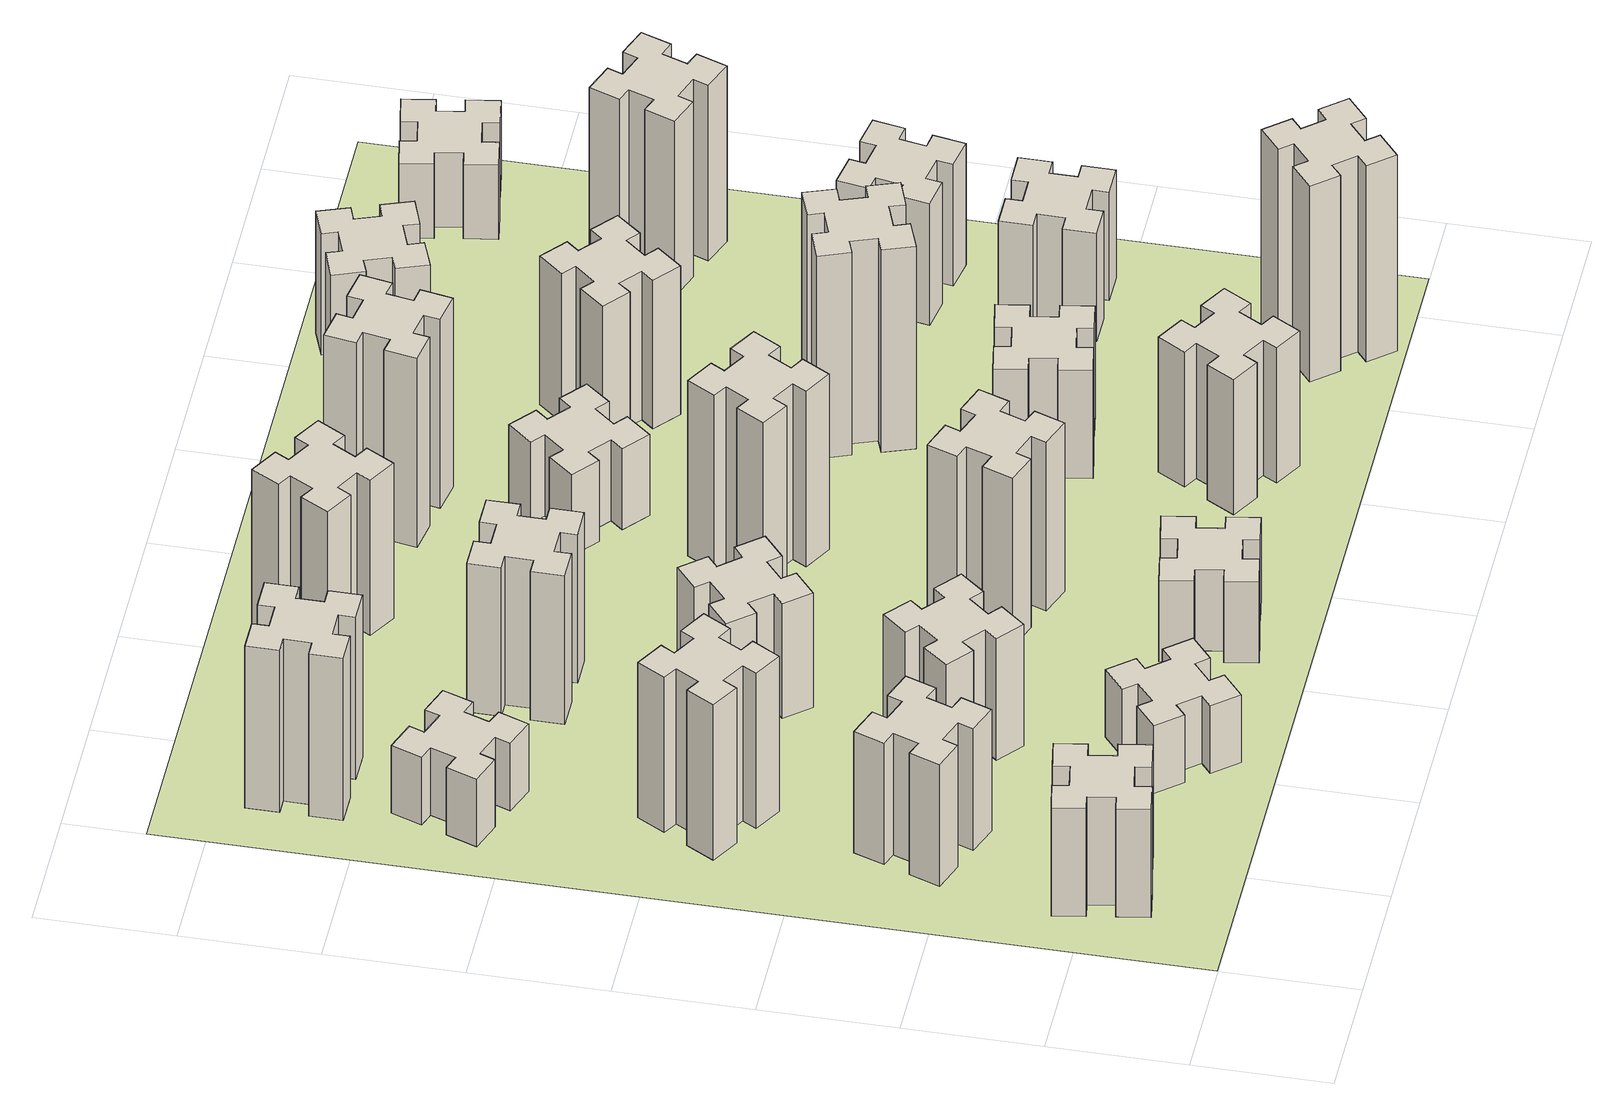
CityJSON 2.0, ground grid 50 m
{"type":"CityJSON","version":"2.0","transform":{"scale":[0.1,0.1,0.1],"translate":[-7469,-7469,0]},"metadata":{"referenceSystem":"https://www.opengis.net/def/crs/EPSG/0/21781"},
"CityObjects":{
"building1":{"type":"Building","attributes":{"class":"1000","function":"1000","usage":"1000","yearOfConstruction":2016,"roofType":"1000","measuredHeight":48,"storeysAboveGround":30,"storeysBelowGround":0},"geometry":[{"type":"Solid","lod":"1","boundaries":[[[[0,1,2,3,4,5,6,7,8,9,10,11,12,13,14,15,16,17,18,19]],[[17,16,20,21]],[[16,15,22,20]],[[15,14,23,22]],[[14,13,24,23]],[[13,12,25,24]],[[12,11,26,25]],[[11,10,27,26]],[[10,9,28,27]],[[9,8,29,28]],[[8,7,30,29]],[[7,6,31,30]],[[6,5,32,31]],[[5,4,33,32]],[[4,3,34,33]],[[3,2,35,34]],[[2,1,36,35]],[[1,0,37,36]],[[0,19,38,37]],[[19,18,39,38]],[[18,17,21,39]],[[24,25,26,27,28,29,30,31,32,33,34,35,36,37,38,39,21,20,22,23]]]]}]},
"building2":{"type":"Building","attributes":{"class":"1000","function":"1000","usage":"1000","yearOfConstruction":2016,"roofType":"1000","measuredHeight":54,"storeysAboveGround":30,"storeysBelowGround":0},"geometry":[{"type":"Solid","lod":"1","boundaries":[[[[40,41,42,43,44,45,46,47,48,49,50,51,52,53,54,55,56,57,58,59]],[[57,56,60,61]],[[56,55,62,60]],[[55,54,63,62]],[[54,53,64,63]],[[53,52,65,64]],[[52,51,66,65]],[[51,50,67,66]],[[50,49,68,67]],[[49,48,69,68]],[[48,47,70,69]],[[47,46,71,70]],[[46,45,72,71]],[[45,44,73,72]],[[44,43,74,73]],[[43,42,75,74]],[[42,41,76,75]],[[41,40,77,76]],[[40,59,78,77]],[[59,58,79,78]],[[58,57,61,79]],[[64,65,66,67,68,69,70,71,72,73,74,75,76,77,78,79,61,60,62,63]]]]}]},
"building3":{"type":"Building","attributes":{"class":"1000","function":"1000","usage":"1000","yearOfConstruction":2016,"roofType":"1000","measuredHeight":69,"storeysAboveGround":30,"storeysBelowGround":0},"geometry":[{"type":"Solid","lod":"1","boundaries":[[[[80,81,82,83,84,85,86,87,88,89,90,91,92,93,94,95,96,97,98,99]],[[97,96,100,101]],[[96,95,102,100]],[[95,94,103,102]],[[94,93,104,103]],[[93,92,105,104]],[[92,91,106,105]],[[91,90,107,106]],[[90,89,108,107]],[[89,88,109,108]],[[88,87,110,109]],[[87,86,111,110]],[[86,85,112,111]],[[85,84,113,112]],[[84,83,114,113]],[[83,82,115,114]],[[82,81,116,115]],[[81,80,117,116]],[[80,99,118,117]],[[99,98,119,118]],[[98,97,101,119]],[[104,105,106,107,108,109,110,111,112,113,114,115,116,117,118,119,101,100,102,103]]]]}]},
"building4":{"type":"Building","attributes":{"class":"1000","function":"1000","usage":"1000","yearOfConstruction":2016,"roofType":"1000","measuredHeight":30,"storeysAboveGround":30,"storeysBelowGround":0},"geometry":[{"type":"Solid","lod":"1","boundaries":[[[[120,121,122,123,124,125,126,127,128,129,130,131,132,133,134,135,136,137,138,139]],[[137,136,140,141]],[[136,135,142,140]],[[135,134,143,142]],[[134,133,144,143]],[[133,132,145,144]],[[132,131,146,145]],[[131,130,147,146]],[[130,129,148,147]],[[129,128,149,148]],[[128,127,150,149]],[[127,126,151,150]],[[126,125,152,151]],[[125,124,153,152]],[[124,123,154,153]],[[123,122,155,154]],[[122,121,156,155]],[[121,120,157,156]],[[120,139,158,157]],[[139,138,159,158]],[[138,137,141,159]],[[144,145,146,147,148,149,150,151,152,153,154,155,156,157,158,159,141,140,142,143]]]]}]},
"building5":{"type":"Building","attributes":{"class":"1000","function":"1000","usage":"1000","yearOfConstruction":2016,"roofType":"1000","measuredHeight":30,"storeysAboveGround":30,"storeysBelowGround":0},"geometry":[{"type":"Solid","lod":"1","boundaries":[[[[160,161,162,163,164,165,166,167,168,169,170,171,172,173,174,175,176,177,178,179]],[[177,176,180,181]],[[176,175,182,180]],[[175,174,183,182]],[[174,173,184,183]],[[173,172,185,184]],[[172,171,186,185]],[[171,170,187,186]],[[170,169,188,187]],[[169,168,189,188]],[[168,167,190,189]],[[167,166,191,190]],[[166,165,192,191]],[[165,164,193,192]],[[164,163,194,193]],[[163,162,195,194]],[[162,161,196,195]],[[161,160,197,196]],[[160,179,198,197]],[[179,178,199,198]],[[178,177,181,199]],[[184,185,186,187,188,189,190,191,192,193,194,195,196,197,198,199,181,180,182,183]]]]}]},
"building6":{"type":"Building","attributes":{"class":"1000","function":"1000","usage":"1000","yearOfConstruction":2016,"roofType":"1000","measuredHeight":72,"storeysAboveGround":30,"storeysBelowGround":0},"geometry":[{"type":"Solid","lod":"1","boundaries":[[[[200,201,202,203,204,205,206,207,208,209,210,211,212,213,214,215,216,217,218,219]],[[217,216,220,221]],[[216,215,222,220]],[[215,214,223,222]],[[214,213,224,223]],[[213,212,225,224]],[[212,211,226,225]],[[211,210,227,226]],[[210,209,228,227]],[[209,208,229,228]],[[208,207,230,229]],[[207,206,231,230]],[[206,205,232,231]],[[205,204,233,232]],[[204,203,234,233]],[[203,202,235,234]],[[202,201,236,235]],[[201,200,237,236]],[[200,219,238,237]],[[219,218,239,238]],[[218,217,221,239]],[[224,225,226,227,228,229,230,231,232,233,234,235,236,237,238,239,221,220,222,223]]]]}]},
"building7":{"type":"Building","attributes":{"class":"1000","function":"1000","usage":"1000","yearOfConstruction":2016,"roofType":"1000","measuredHeight":54,"storeysAboveGround":30,"storeysBelowGround":0},"geometry":[{"type":"Solid","lod":"1","boundaries":[[[[240,241,242,243,244,245,246,247,248,249,250,251,252,253,254,255,256,257,258,259]],[[257,256,260,261]],[[256,255,262,260]],[[255,254,263,262]],[[254,253,264,263]],[[253,252,265,264]],[[252,251,266,265]],[[251,250,267,266]],[[250,249,268,267]],[[249,248,269,268]],[[248,247,270,269]],[[247,246,271,270]],[[246,245,272,271]],[[245,244,273,272]],[[244,243,274,273]],[[243,242,275,274]],[[242,241,276,275]],[[241,240,277,276]],[[240,259,278,277]],[[259,258,279,278]],[[258,257,261,279]],[[264,265,266,267,268,269,270,271,272,273,274,275,276,277,278,279,261,260,262,263]]]]}]},
"building8":{"type":"Building","attributes":{"class":"1000","function":"1000","usage":"1000","yearOfConstruction":2016,"roofType":"1000","measuredHeight":51,"storeysAboveGround":30,"storeysBelowGround":0},"geometry":[{"type":"Solid","lod":"1","boundaries":[[[[280,281,282,283,284,285,286,287,288,289,290,291,292,293,294,295,296,297,298,299]],[[297,296,300,301]],[[296,295,302,300]],[[295,294,303,302]],[[294,293,304,303]],[[293,292,305,304]],[[292,291,306,305]],[[291,290,307,306]],[[290,289,308,307]],[[289,288,309,308]],[[288,287,310,309]],[[287,286,311,310]],[[286,285,312,311]],[[285,284,313,312]],[[284,283,314,313]],[[283,282,315,314]],[[282,281,316,315]],[[281,280,317,316]],[[280,299,318,317]],[[299,298,319,318]],[[298,297,301,319]],[[304,305,306,307,308,309,310,311,312,313,314,315,316,317,318,319,301,300,302,303]]]]}]},
"building9":{"type":"Building","attributes":{"class":"1000","function":"1000","usage":"1000","yearOfConstruction":2016,"roofType":"1000","measuredHeight":66,"storeysAboveGround":30,"storeysBelowGround":0},"geometry":[{"type":"Solid","lod":"1","boundaries":[[[[320,321,322,323,324,325,326,327,328,329,330,331,332,333,334,335,336,337,338,339]],[[337,336,340,341]],[[336,335,342,340]],[[335,334,343,342]],[[334,333,344,343]],[[333,332,345,344]],[[332,331,346,345]],[[331,330,347,346]],[[330,329,348,347]],[[329,328,349,348]],[[328,327,350,349]],[[327,326,351,350]],[[326,325,352,351]],[[325,324,353,352]],[[324,323,354,353]],[[323,322,355,354]],[[322,321,356,355]],[[321,320,357,356]],[[320,339,358,357]],[[339,338,359,358]],[[338,337,341,359]],[[344,345,346,347,348,349,350,351,352,353,354,355,356,357,358,359,341,340,342,343]]]]}]},
"building10":{"type":"Building","attributes":{"class":"1000","function":"1000","usage":"1000","yearOfConstruction":2016,"roofType":"1000","measuredHeight":36,"storeysAboveGround":30,"storeysBelowGround":0},"geometry":[{"type":"Solid","lod":"1","boundaries":[[[[360,361,362,363,364,365,366,367,368,369,370,371,372,373,374,375,376,377,378,379]],[[377,376,380,381]],[[376,375,382,380]],[[375,374,383,382]],[[374,373,384,383]],[[373,372,385,384]],[[372,371,386,385]],[[371,370,387,386]],[[370,369,388,387]],[[369,368,389,388]],[[368,367,390,389]],[[367,366,391,390]],[[366,365,392,391]],[[365,364,393,392]],[[364,363,394,393]],[[363,362,395,394]],[[362,361,396,395]],[[361,360,397,396]],[[360,379,398,397]],[[379,378,399,398]],[[378,377,381,399]],[[384,385,386,387,388,389,390,391,392,393,394,395,396,397,398,399,381,380,382,383]]]]}]},
"building11":{"type":"Building","attributes":{"class":"1000","function":"1000","usage":"1000","yearOfConstruction":2016,"roofType":"1000","measuredHeight":75,"storeysAboveGround":30,"storeysBelowGround":0},"geometry":[{"type":"Solid","lod":"1","boundaries":[[[[400,401,402,403,404,405,406,407,408,409,410,411,412,413,414,415,416,417,418,419]],[[417,416,420,421]],[[416,415,422,420]],[[415,414,423,422]],[[414,413,424,423]],[[413,412,425,424]],[[412,411,426,425]],[[411,410,427,426]],[[410,409,428,427]],[[409,408,429,428]],[[408,407,430,429]],[[407,406,431,430]],[[406,405,432,431]],[[405,404,433,432]],[[404,403,434,433]],[[403,402,435,434]],[[402,401,436,435]],[[401,400,437,436]],[[400,419,438,437]],[[419,418,439,438]],[[418,417,421,439]],[[424,425,426,427,428,429,430,431,432,433,434,435,436,437,438,439,421,420,422,423]]]]}]},
"building12":{"type":"Building","attributes":{"class":"1000","function":"1000","usage":"1000","yearOfConstruction":2016,"roofType":"1000","measuredHeight":69,"storeysAboveGround":30,"storeysBelowGround":0},"geometry":[{"type":"Solid","lod":"1","boundaries":[[[[440,441,442,443,444,445,446,447,448,449,450,451,452,453,454,455,456,457,458,459]],[[457,456,460,461]],[[456,455,462,460]],[[455,454,463,462]],[[454,453,464,463]],[[453,452,465,464]],[[452,451,466,465]],[[451,450,467,466]],[[450,449,468,467]],[[449,448,469,468]],[[448,447,470,469]],[[447,446,471,470]],[[446,445,472,471]],[[445,444,473,472]],[[444,443,474,473]],[[443,442,475,474]],[[442,441,476,475]],[[441,440,477,476]],[[440,459,478,477]],[[459,458,479,478]],[[458,457,461,479]],[[464,465,466,467,468,469,470,471,472,473,474,475,476,477,478,479,461,460,462,463]]]]}]},
"building13":{"type":"Building","attributes":{"class":"1000","function":"1000","usage":"1000","yearOfConstruction":2016,"roofType":"1000","measuredHeight":78,"storeysAboveGround":30,"storeysBelowGround":0},"geometry":[{"type":"Solid","lod":"1","boundaries":[[[[480,481,482,483,484,485,486,487,488,489,490,491,492,493,494,495,496,497,498,499]],[[497,496,500,501]],[[496,495,502,500]],[[495,494,503,502]],[[494,493,504,503]],[[493,492,505,504]],[[492,491,506,505]],[[491,490,507,506]],[[490,489,508,507]],[[489,488,509,508]],[[488,487,510,509]],[[487,486,511,510]],[[486,485,512,511]],[[485,484,513,512]],[[484,483,514,513]],[[483,482,515,514]],[[482,481,516,515]],[[481,480,517,516]],[[480,499,518,517]],[[499,498,519,518]],[[498,497,501,519]],[[504,505,506,507,508,509,510,511,512,513,514,515,516,517,518,519,501,500,502,503]]]]}]},
"building14":{"type":"Building","attributes":{"class":"1000","function":"1000","usage":"1000","yearOfConstruction":2016,"roofType":"1000","measuredHeight":36,"storeysAboveGround":30,"storeysBelowGround":0},"geometry":[{"type":"Solid","lod":"1","boundaries":[[[[520,521,522,523,524,525,526,527,528,529,530,531,532,533,534,535,536,537,538,539]],[[537,536,540,541]],[[536,535,542,540]],[[535,534,543,542]],[[534,533,544,543]],[[533,532,545,544]],[[532,531,546,545]],[[531,530,547,546]],[[530,529,548,547]],[[529,528,549,548]],[[528,527,550,549]],[[527,526,551,550]],[[526,525,552,551]],[[525,524,553,552]],[[524,523,554,553]],[[523,522,555,554]],[[522,521,556,555]],[[521,520,557,556]],[[520,539,558,557]],[[539,538,559,558]],[[538,537,541,559]],[[544,545,546,547,548,549,550,551,552,553,554,555,556,557,558,559,541,540,542,543]]]]}]},
"building15":{"type":"Building","attributes":{"class":"1000","function":"1000","usage":"1000","yearOfConstruction":2016,"roofType":"1000","measuredHeight":60,"storeysAboveGround":30,"storeysBelowGround":0},"geometry":[{"type":"Solid","lod":"1","boundaries":[[[[560,561,562,563,564,565,566,567,568,569,570,571,572,573,574,575,576,577,578,579]],[[577,576,580,581]],[[576,575,582,580]],[[575,574,583,582]],[[574,573,584,583]],[[573,572,585,584]],[[572,571,586,585]],[[571,570,587,586]],[[570,569,588,587]],[[569,568,589,588]],[[568,567,590,589]],[[567,566,591,590]],[[566,565,592,591]],[[565,564,593,592]],[[564,563,594,593]],[[563,562,595,594]],[[562,561,596,595]],[[561,560,597,596]],[[560,579,598,597]],[[579,578,599,598]],[[578,577,581,599]],[[584,585,586,587,588,589,590,591,592,593,594,595,596,597,598,599,581,580,582,583]]]]}]},
"building16":{"type":"Building","attributes":{"class":"1000","function":"1000","usage":"1000","yearOfConstruction":2016,"roofType":"1000","measuredHeight":84,"storeysAboveGround":30,"storeysBelowGround":0},"geometry":[{"type":"Solid","lod":"1","boundaries":[[[[600,601,602,603,604,605,606,607,608,609,610,611,612,613,614,615,616,617,618,619]],[[617,616,620,621]],[[616,615,622,620]],[[615,614,623,622]],[[614,613,624,623]],[[613,612,625,624]],[[612,611,626,625]],[[611,610,627,626]],[[610,609,628,627]],[[609,608,629,628]],[[608,607,630,629]],[[607,606,631,630]],[[606,605,632,631]],[[605,604,633,632]],[[604,603,634,633]],[[603,602,635,634]],[[602,601,636,635]],[[601,600,637,636]],[[600,619,638,637]],[[619,618,639,638]],[[618,617,621,639]],[[624,625,626,627,628,629,630,631,632,633,634,635,636,637,638,639,621,620,622,623]]]]}]},
"building17":{"type":"Building","attributes":{"class":"1000","function":"1000","usage":"1000","yearOfConstruction":2016,"roofType":"1000","measuredHeight":48,"storeysAboveGround":30,"storeysBelowGround":0},"geometry":[{"type":"Solid","lod":"1","boundaries":[[[[640,641,642,643,644,645,646,647,648,649,650,651,652,653,654,655,656,657,658,659]],[[657,656,660,661]],[[656,655,662,660]],[[655,654,663,662]],[[654,653,664,663]],[[653,652,665,664]],[[652,651,666,665]],[[651,650,667,666]],[[650,649,668,667]],[[649,648,669,668]],[[648,647,670,669]],[[647,646,671,670]],[[646,645,672,671]],[[645,644,673,672]],[[644,643,674,673]],[[643,642,675,674]],[[642,641,676,675]],[[641,640,677,676]],[[640,659,678,677]],[[659,658,679,678]],[[658,657,661,679]],[[664,665,666,667,668,669,670,671,672,673,674,675,676,677,678,679,661,660,662,663]]]]}]},
"building18":{"type":"Building","attributes":{"class":"1000","function":"1000","usage":"1000","yearOfConstruction":2016,"roofType":"1000","measuredHeight":90,"storeysAboveGround":30,"storeysBelowGround":0},"geometry":[{"type":"Solid","lod":"1","boundaries":[[[[680,681,682,683,684,685,686,687,688,689,690,691,692,693,694,695,696,697,698,699]],[[697,696,700,701]],[[696,695,702,700]],[[695,694,703,702]],[[694,693,704,703]],[[693,692,705,704]],[[692,691,706,705]],[[691,690,707,706]],[[690,689,708,707]],[[689,688,709,708]],[[688,687,710,709]],[[687,686,711,710]],[[686,685,712,711]],[[685,684,713,712]],[[684,683,714,713]],[[683,682,715,714]],[[682,681,716,715]],[[681,680,717,716]],[[680,699,718,717]],[[699,698,719,718]],[[698,697,701,719]],[[704,705,706,707,708,709,710,711,712,713,714,715,716,717,718,719,701,700,702,703]]]]}]},
"building19":{"type":"Building","attributes":{"class":"1000","function":"1000","usage":"1000","yearOfConstruction":2016,"roofType":"1000","measuredHeight":66,"storeysAboveGround":30,"storeysBelowGround":0},"geometry":[{"type":"Solid","lod":"1","boundaries":[[[[720,721,722,723,724,725,726,727,728,729,730,731,732,733,734,735,736,737,738,739]],[[737,736,740,741]],[[736,735,742,740]],[[735,734,743,742]],[[734,733,744,743]],[[733,732,745,744]],[[732,731,746,745]],[[731,730,747,746]],[[730,729,748,747]],[[729,728,749,748]],[[728,727,750,749]],[[727,726,751,750]],[[726,725,752,751]],[[725,724,753,752]],[[724,723,754,753]],[[723,722,755,754]],[[722,721,756,755]],[[721,720,757,756]],[[720,739,758,757]],[[739,738,759,758]],[[738,737,741,759]],[[744,745,746,747,748,749,750,751,752,753,754,755,756,757,758,759,741,740,742,743]]]]}]},
"building20":{"type":"Building","attributes":{"class":"1000","function":"1000","usage":"1000","yearOfConstruction":2016,"roofType":"1000","measuredHeight":87,"storeysAboveGround":30,"storeysBelowGround":0},"geometry":[{"type":"Solid","lod":"1","boundaries":[[[[760,761,762,763,764,765,766,767,768,769,770,771,772,773,774,775,776,777,778,779]],[[777,776,780,781]],[[776,775,782,780]],[[775,774,783,782]],[[774,773,784,783]],[[773,772,785,784]],[[772,771,786,785]],[[771,770,787,786]],[[770,769,788,787]],[[769,768,789,788]],[[768,767,790,789]],[[767,766,791,790]],[[766,765,792,791]],[[765,764,793,792]],[[764,763,794,793]],[[763,762,795,794]],[[762,761,796,795]],[[761,760,797,796]],[[760,779,798,797]],[[779,778,799,798]],[[778,777,781,799]],[[784,785,786,787,788,789,790,791,792,793,794,795,796,797,798,799,781,780,782,783]]]]}]},
"building21":{"type":"Building","attributes":{"class":"1000","function":"1000","usage":"1000","yearOfConstruction":2016,"roofType":"1000","measuredHeight":54,"storeysAboveGround":30,"storeysBelowGround":0},"geometry":[{"type":"Solid","lod":"1","boundaries":[[[[800,801,802,803,804,805,806,807,808,809,810,811,812,813,814,815,816,817,818,819]],[[817,816,820,821]],[[816,815,822,820]],[[815,814,823,822]],[[814,813,824,823]],[[813,812,825,824]],[[812,811,826,825]],[[811,810,827,826]],[[810,809,828,827]],[[809,808,829,828]],[[808,807,830,829]],[[807,806,831,830]],[[806,805,832,831]],[[805,804,833,832]],[[804,803,834,833]],[[803,802,835,834]],[[802,801,836,835]],[[801,800,837,836]],[[800,819,838,837]],[[819,818,839,838]],[[818,817,821,839]],[[824,825,826,827,828,829,830,831,832,833,834,835,836,837,838,839,821,820,822,823]]]]}]},
"building22":{"type":"Building","attributes":{"class":"1000","function":"1000","usage":"1000","yearOfConstruction":2016,"roofType":"1000","measuredHeight":48,"storeysAboveGround":30,"storeysBelowGround":0},"geometry":[{"type":"Solid","lod":"1","boundaries":[[[[840,841,842,843,844,845,846,847,848,849,850,851,852,853,854,855,856,857,858,859]],[[857,856,860,861]],[[856,855,862,860]],[[855,854,863,862]],[[854,853,864,863]],[[853,852,865,864]],[[852,851,866,865]],[[851,850,867,866]],[[850,849,868,867]],[[849,848,869,868]],[[848,847,870,869]],[[847,846,871,870]],[[846,845,872,871]],[[845,844,873,872]],[[844,843,874,873]],[[843,842,875,874]],[[842,841,876,875]],[[841,840,877,876]],[[840,859,878,877]],[[859,858,879,878]],[[858,857,861,879]],[[864,865,866,867,868,869,870,871,872,873,874,875,876,877,878,879,861,860,862,863]]]]}]},
"building23":{"type":"Building","attributes":{"class":"1000","function":"1000","usage":"1000","yearOfConstruction":2016,"roofType":"1000","measuredHeight":54,"storeysAboveGround":30,"storeysBelowGround":0},"geometry":[{"type":"Solid","lod":"1","boundaries":[[[[880,881,882,883,884,885,886,887,888,889,890,891,892,893,894,895,896,897,898,899]],[[897,896,900,901]],[[896,895,902,900]],[[895,894,903,902]],[[894,893,904,903]],[[893,892,905,904]],[[892,891,906,905]],[[891,890,907,906]],[[890,889,908,907]],[[889,888,909,908]],[[888,887,910,909]],[[887,886,911,910]],[[886,885,912,911]],[[885,884,913,912]],[[884,883,914,913]],[[883,882,915,914]],[[882,881,916,915]],[[881,880,917,916]],[[880,899,918,917]],[[899,898,919,918]],[[898,897,901,919]],[[904,905,906,907,908,909,910,911,912,913,914,915,916,917,918,919,901,900,902,903]]]]}]},
"building24":{"type":"Building","attributes":{"class":"1000","function":"1000","usage":"1000","yearOfConstruction":2016,"roofType":"1000","measuredHeight":78,"storeysAboveGround":30,"storeysBelowGround":0},"geometry":[{"type":"Solid","lod":"1","boundaries":[[[[920,921,922,923,924,925,926,927,928,929,930,931,932,933,934,935,936,937,938,939]],[[937,936,940,941]],[[936,935,942,940]],[[935,934,943,942]],[[934,933,944,943]],[[933,932,945,944]],[[932,931,946,945]],[[931,930,947,946]],[[930,929,948,947]],[[929,928,949,948]],[[928,927,950,949]],[[927,926,951,950]],[[926,925,952,951]],[[925,924,953,952]],[[924,923,954,953]],[[923,922,955,954]],[[922,921,956,955]],[[921,920,957,956]],[[920,939,958,957]],[[939,938,959,958]],[[938,937,941,959]],[[944,945,946,947,948,949,950,951,952,953,954,955,956,957,958,959,941,940,942,943]]]]}]},
"building25":{"type":"Building","attributes":{"class":"1000","function":"1000","usage":"1000","yearOfConstruction":2016,"roofType":"1000","measuredHeight":33,"storeysAboveGround":30,"storeysBelowGround":0},"geometry":[{"type":"Solid","lod":"1","boundaries":[[[[960,961,962,963,964,965,966,967,968,969,970,971,972,973,974,975,976,977,978,979]],[[977,976,980,981]],[[976,975,982,980]],[[975,974,983,982]],[[974,973,984,983]],[[973,972,985,984]],[[972,971,986,985]],[[971,970,987,986]],[[970,969,988,987]],[[969,968,989,988]],[[968,967,990,989]],[[967,966,991,990]],[[966,965,992,991]],[[965,964,993,992]],[[964,963,994,993]],[[963,962,995,994]],[[962,961,996,995]],[[961,960,997,996]],[[960,979,998,997]],[[979,978,999,998]],[[978,977,981,999]],[[984,985,986,987,988,989,990,991,992,993,994,995,996,997,998,999,981,980,982,983]]]]}]},
"landuse1":{"type":"LandUse","attributes":{"name":"plot1","function":"1010"},"geometry":[{"type":"MultiSurface","lod":"1","boundaries":[[[1000,1001,1002,1003]]]}]}
},
"vertices":[
[258,505,0],[276,407,0],[217,397,0],[237,278,0],[356,299,0],[345,358,0],[444,376,0],[454,317,0],[572,337,0],[551,456,0],[492,445,0],[475,544,0],[534,554,0],[513,672,0],[395,651,0],[405,592,0],[307,575,0],[297,634,0],[178,613,0],[199,495,0],[307,575,480],[297,634,480],[405,592,480],[395,651,480],[513,672,480],[534,554,480],[475,544,480],[492,445,480],[551,456,480],[572,337,480],[454,317,480],[444,376,480],[345,358,480],[356,299,480],[237,278,480],[217,397,480],[276,407,480],[258,505,480],[199,495,480],[178,613,480],
[391,1029,0],[485,995,0],[464,939,0],[577,897,0],[618,1010,0],[562,1031,0],[596,1125,0],[652,1104,0],[693,1217,0],[580,1258,0],[560,1202,0],[466,1236,0],[487,1292,0],[374,1333,0],[333,1220,0],[389,1200,0],[355,1106,0],[299,1127,0],[257,1014,0],[370,973,0],[355,1106,540],[299,1127,540],[389,1200,540],[333,1220,540],[374,1333,540],[487,1292,540],[466,1236,540],[560,1202,540],[580,1258,540],[693,1217,540],[652,1104,540],[596,1125,540],[562,1031,540],[618,1010,540],[577,897,540],[464,939,540],[485,995,540],[391,1029,540],[370,973,540],[257,1014,540],
[377,1785,0],[464,1735,0],[434,1683,0],[538,1623,0],[598,1727,0],[546,1757,0],[596,1844,0],[648,1814,0],[708,1918,0],[604,1978,0],[574,1926,0],[487,1976,0],[517,2028,0],[413,2088,0],[353,1984,0],[405,1954,0],[355,1867,0],[303,1897,0],[243,1793,0],[347,1733,0],[355,1867,690],[303,1897,690],[405,1954,690],[353,1984,690],[413,2088,690],[517,2028,690],[487,1976,690],[574,1926,690],[604,1978,690],[708,1918,690],[648,1814,690],[596,1844,690],[546,1757,690],[598,1727,690],[538,1623,690],[434,1683,690],[464,1735,690],[377,1785,690],[347,1733,690],[243,1793,690],
[460,2782,0],[366,2816,0],[387,2872,0],[274,2913,0],[233,2800,0],[289,2780,0],[255,2686,0],[199,2707,0],[157,2594,0],[270,2553,0],[291,2609,0],[385,2575,0],[364,2519,0],[477,2477,0],[518,2590,0],[462,2611,0],[496,2705,0],[552,2684,0],[593,2797,0],[480,2838,0],[496,2705,300],[552,2684,300],[462,2611,300],[518,2590,300],[477,2477,300],[364,2519,300],[385,2575,300],[291,2609,300],[270,2553,300],[157,2594,300],[199,2707,300],[255,2686,300],[289,2780,300],[233,2800,300],[274,2913,300],[387,2872,300],[366,2816,300],[460,2782,300],[480,2838,300],[593,2797,300],
[999,343,0],[1063,266,0],[1017,228,0],[1094,136,0],[1186,213,0],[1148,259,0],[1224,323,0],[1263,277,0],[1355,354,0],[1278,446,0],[1232,408,0],[1167,484,0],[1213,523,0],[1136,615,0],[1044,538,0],[1083,492,0],[1006,427,0],[968,473,0],[876,396,0],[953,304,0],[1006,427,300],[968,473,300],[1083,492,300],[1044,538,300],[1136,615,300],[1213,523,300],[1167,484,300],[1232,408,300],[1278,446,300],[1355,354,300],[1263,277,300],[1224,323,300],[1148,259,300],[1186,213,300],[1094,136,300],[1017,228,300],[1063,266,300],[999,343,300],[953,304,300],[876,396,300],
[425,3345,0],[325,3345,0],[325,3405,0],[205,3405,0],[205,3285,0],[265,3285,0],[265,3185,0],[205,3185,0],[205,3065,0],[325,3065,0],[325,3125,0],[425,3125,0],[425,3065,0],[545,3065,0],[545,3185,0],[485,3185,0],[485,3285,0],[545,3285,0],[545,3405,0],[425,3405,0],[485,3285,720],[545,3285,720],[485,3185,720],[545,3185,720],[545,3065,720],[425,3065,720],[425,3125,720],[325,3125,720],[325,3065,720],[205,3065,720],[205,3185,720],[265,3185,720],[265,3285,720],[205,3285,720],[205,3405,720],[325,3405,720],[325,3345,720],[425,3345,720],[425,3405,720],[545,3405,720],
[1067,1006,0],[1132,1083,0],[1178,1044,0],[1255,1136,0],[1163,1213,0],[1124,1167,0],[1048,1232,0],[1086,1278,0],[994,1355,0],[917,1263,0],[963,1224,0],[899,1148,0],[853,1186,0],[776,1094,0],[868,1017,0],[906,1063,0],[983,999,0],[944,953,0],[1036,876,0],[1113,968,0],[983,999,540],[944,953,540],[906,1063,540],[868,1017,540],[776,1094,540],[853,1186,540],[899,1148,540],[963,1224,540],[917,1263,540],[994,1355,540],[1086,1278,540],[1048,1232,540],[1124,1167,540],[1163,1213,540],[1255,1136,540],[1178,1044,540],[1132,1083,540],[1067,1006,540],[1113,968,540],[1036,876,540],
[999,1823,0],[1063,1746,0],[1017,1708,0],[1094,1616,0],[1186,1693,0],[1148,1739,0],[1224,1803,0],[1263,1757,0],[1355,1834,0],[1278,1926,0],[1232,1888,0],[1167,1964,0],[1213,2003,0],[1136,2095,0],[1044,2018,0],[1083,1972,0],[1006,1907,0],[968,1953,0],[876,1876,0],[953,1784,0],[1006,1907,510],[968,1953,510],[1083,1972,510],[1044,2018,510],[1136,2095,510],[1213,2003,510],[1167,1964,510],[1232,1888,510],[1278,1926,510],[1355,1834,510],[1263,1757,510],[1224,1803,510],[1148,1739,510],[1186,1693,510],[1094,1616,510],[1017,1708,510],[1063,1746,510],[999,1823,510],[953,1784,510],[876,1876,510],
[965,2485,0],[1065,2485,0],[1065,2425,0],[1185,2425,0],[1185,2545,0],[1125,2545,0],[1125,2645,0],[1185,2645,0],[1185,2765,0],[1065,2765,0],[1065,2705,0],[965,2705,0],[965,2765,0],[845,2765,0],[845,2645,0],[905,2645,0],[905,2545,0],[845,2545,0],[845,2425,0],[965,2425,0],[905,2545,660],[845,2545,660],[905,2645,660],[845,2645,660],[845,2765,660],[965,2765,660],[965,2705,660],[1065,2705,660],[1065,2765,660],[1185,2765,660],[1185,2645,660],[1125,2645,660],[1125,2545,660],[1185,2545,660],[1185,2425,660],[1065,2425,660],[1065,2485,660],[965,2485,660],[965,2425,660],[845,2425,660],
[1638,405,0],[1656,307,0],[1597,297,0],[1617,178,0],[1736,199,0],[1725,258,0],[1824,276,0],[1834,217,0],[1952,237,0],[1931,356,0],[1872,345,0],[1855,444,0],[1914,454,0],[1893,572,0],[1775,551,0],[1785,492,0],[1687,475,0],[1677,534,0],[1558,513,0],[1579,395,0],[1687,475,360],[1677,534,360],[1785,492,360],[1775,551,360],[1893,572,360],[1914,454,360],[1855,444,360],[1872,345,360],[1931,356,360],[1952,237,360],[1834,217,360],[1824,276,360],[1725,258,360],[1736,199,360],[1617,178,360],[1597,297,360],[1656,307,360],[1638,405,360],[1579,395,360],[1558,513,360],
[1842,1031,0],[1876,1125,0],[1932,1104,0],[1973,1217,0],[1860,1258,0],[1840,1202,0],[1746,1236,0],[1767,1292,0],[1654,1333,0],[1613,1220,0],[1669,1200,0],[1635,1106,0],[1579,1127,0],[1537,1014,0],[1650,973,0],[1671,1029,0],[1765,995,0],[1744,939,0],[1857,897,0],[1898,1010,0],[1765,995,750],[1744,939,750],[1671,1029,750],[1650,973,750],[1537,1014,750],[1579,1127,750],[1635,1106,750],[1669,1200,750],[1613,1220,750],[1654,1333,750],[1767,1292,750],[1746,1236,750],[1840,1202,750],[1860,1258,750],[1973,1217,750],[1932,1104,750],[1876,1125,750],[1842,1031,750],[1898,1010,750],[1857,897,750],
[1117,3265,0],[1204,3215,0],[1174,3163,0],[1278,3103,0],[1338,3207,0],[1286,3237,0],[1336,3324,0],[1388,3294,0],[1448,3398,0],[1344,3458,0],[1314,3406,0],[1227,3456,0],[1257,3508,0],[1153,3568,0],[1093,3464,0],[1145,3434,0],[1095,3347,0],[1043,3377,0],[983,3273,0],[1087,3213,0],[1095,3347,690],[1043,3377,690],[1145,3434,690],[1093,3464,690],[1153,3568,690],[1257,3508,690],[1227,3456,690],[1314,3406,690],[1344,3458,690],[1448,3398,690],[1388,3294,690],[1336,3324,690],[1286,3237,690],[1338,3207,690],[1278,3103,690],[1174,3163,690],[1204,3215,690],[1117,3265,690],[1087,3213,690],[983,3273,690],
[1954,2026,0],[1867,2076,0],[1897,2128,0],[1793,2188,0],[1733,2084,0],[1785,2054,0],[1735,1967,0],[1683,1997,0],[1623,1893,0],[1727,1833,0],[1757,1885,0],[1844,1835,0],[1814,1783,0],[1918,1723,0],[1978,1827,0],[1926,1857,0],[1976,1944,0],[2028,1914,0],[2088,2018,0],[1984,2078,0],[1976,1944,780],[2028,1914,780],[1926,1857,780],[1978,1827,780],[1918,1723,780],[1814,1783,780],[1844,1835,780],[1757,1885,780],[1727,1833,780],[1623,1893,780],[1683,1997,780],[1735,1967,780],[1785,2054,780],[1733,2084,780],[1793,2188,780],[1897,2128,780],[1867,2076,780],[1954,2026,780],[1984,2078,780],[2088,2018,780],
[1903,2704,0],[1839,2628,0],[1793,2666,0],[1716,2574,0],[1808,2497,0],[1846,2543,0],[1923,2479,0],[1884,2433,0],[1976,2356,0],[2053,2448,0],[2007,2486,0],[2072,2563,0],[2118,2524,0],[2195,2616,0],[2103,2693,0],[2064,2647,0],[1988,2712,0],[2026,2758,0],[1934,2835,0],[1857,2743,0],[1988,2712,360],[2026,2758,360],[2064,2647,360],[2103,2693,360],[2195,2616,360],[2118,2524,360],[2072,2563,360],[2007,2486,360],[2053,2448,360],[1976,2356,360],[1884,2433,360],[1923,2479,360],[1846,2543,360],[1808,2497,360],[1716,2574,360],[1793,2666,360],[1839,2628,360],[1903,2704,360],[1857,2743,360],[1934,2835,360],
[2497,405,0],[2584,355,0],[2554,303,0],[2658,243,0],[2718,347,0],[2666,377,0],[2716,464,0],[2768,434,0],[2828,538,0],[2724,598,0],[2694,546,0],[2607,596,0],[2637,648,0],[2533,708,0],[2473,604,0],[2525,574,0],[2475,487,0],[2423,517,0],[2363,413,0],[2467,353,0],[2475,487,600],[2423,517,600],[2525,574,600],[2473,604,600],[2533,708,600],[2637,648,600],[2607,596,600],[2694,546,600],[2724,598,600],[2828,538,600],[2768,434,600],[2716,464,600],[2666,377,600],[2718,347,600],[2658,243,600],[2554,303,600],[2584,355,600],[2497,405,600],[2467,353,600],[2363,413,600],
[1787,3136,0],[1885,3118,0],[1875,3059,0],[1993,3038,0],[2014,3157,0],[1955,3167,0],[1972,3265,0],[2031,3255,0],[2052,3373,0],[1934,3394,0],[1924,3335,0],[1825,3352,0],[1836,3411,0],[1717,3432,0],[1697,3314,0],[1756,3304,0],[1738,3205,0],[1679,3216,0],[1658,3097,0],[1777,3077,0],[1738,3205,840],[1679,3216,840],[1756,3304,840],[1697,3314,840],[1717,3432,840],[1836,3411,840],[1825,3352,840],[1924,3335,840],[1934,3394,840],[2052,3373,840],[2031,3255,840],[1972,3265,840],[1955,3167,840],[2014,3157,840],[1993,3038,840],[1875,3059,840],[1885,3118,840],[1787,3136,840],[1777,3077,840],[1658,3097,840],
[2565,998,0],[2664,1016,0],[2674,957,0],[2792,977,0],[2771,1096,0],[2712,1085,0],[2695,1184,0],[2754,1194,0],[2733,1312,0],[2615,1291,0],[2625,1232,0],[2527,1215,0],[2517,1274,0],[2398,1253,0],[2419,1135,0],[2478,1145,0],[2496,1047,0],[2437,1037,0],[2457,918,0],[2576,939,0],[2496,1047,480],[2437,1037,480],[2478,1145,480],[2419,1135,480],[2398,1253,480],[2517,1274,480],[2527,1215,480],[2625,1232,480],[2615,1291,480],[2733,1312,480],[2754,1194,480],[2695,1184,480],[2712,1085,480],[2771,1096,480],[2792,977,480],[2674,957,480],[2664,1016,480],[2565,998,480],[2576,939,480],[2457,918,480],
[2586,1635,0],[2680,1669,0],[2700,1613,0],[2813,1654,0],[2772,1767,0],[2716,1746,0],[2682,1840,0],[2738,1860,0],[2697,1973,0],[2584,1932,0],[2605,1876,0],[2511,1842,0],[2490,1898,0],[2377,1857,0],[2419,1744,0],[2475,1765,0],[2509,1671,0],[2453,1650,0],[2494,1537,0],[2607,1579,0],[2509,1671,900],[2453,1650,900],[2475,1765,900],[2419,1744,900],[2377,1857,900],[2490,1898,900],[2511,1842,900],[2605,1876,900],[2584,1932,900],[2697,1973,900],[2738,1860,900],[2682,1840,900],[2716,1746,900],[2772,1767,900],[2813,1654,900],[2700,1613,900],[2680,1669,900],[2586,1635,900],[2607,1579,900],[2494,1537,900],
[2443,2704,0],[2379,2628,0],[2333,2666,0],[2256,2574,0],[2348,2497,0],[2386,2543,0],[2463,2479,0],[2424,2433,0],[2516,2356,0],[2593,2448,0],[2547,2486,0],[2612,2563,0],[2658,2524,0],[2735,2616,0],[2643,2693,0],[2604,2647,0],[2528,2712,0],[2566,2758,0],[2474,2835,0],[2397,2743,0],[2528,2712,660],[2566,2758,660],[2604,2647,660],[2643,2693,660],[2735,2616,660],[2658,2524,660],[2612,2563,660],[2547,2486,660],[2593,2448,660],[2516,2356,660],[2424,2433,660],[2463,2479,660],[2386,2543,660],[2348,2497,660],[2256,2574,660],[2333,2666,660],[2379,2628,660],[2443,2704,660],[2397,2743,660],[2474,2835,660],
[3452,308,0],[3387,384,0],[3433,423,0],[3356,515,0],[3264,438,0],[3303,392,0],[3226,327,0],[3188,373,0],[3096,296,0],[3173,204,0],[3219,243,0],[3283,166,0],[3237,128,0],[3314,36,0],[3406,113,0],[3368,159,0],[3444,223,0],[3483,177,0],[3575,254,0],[3498,346,0],[3444,223,870],[3483,177,870],[3368,159,870],[3406,113,870],[3314,36,870],[3237,128,870],[3283,166,870],[3219,243,870],[3173,204,870],[3096,296,870],[3188,373,870],[3226,327,870],[3303,392,870],[3264,438,870],[3356,515,870],[3433,423,870],[3387,384,870],[3452,308,870],[3498,346,870],[3575,254,870],
[2586,3315,0],[2680,3349,0],[2700,3293,0],[2813,3334,0],[2772,3447,0],[2716,3426,0],[2682,3520,0],[2738,3540,0],[2697,3653,0],[2584,3612,0],[2605,3556,0],[2511,3522,0],[2490,3578,0],[2377,3537,0],[2419,3424,0],[2475,3445,0],[2509,3351,0],[2453,3330,0],[2494,3217,0],[2607,3259,0],[2509,3351,540],[2453,3330,540],[2475,3445,540],[2419,3424,540],[2377,3537,540],[2490,3578,540],[2511,3522,540],[2605,3556,540],[2584,3612,540],[2697,3653,540],[2738,3540,540],[2682,3520,540],[2716,3426,540],[2772,3447,540],[2813,3334,540],[2700,3293,540],[2680,3349,540],[2586,3315,540],[2607,3259,540],[2494,3217,540],
[3445,1165,0],[3445,1265,0],[3505,1265,0],[3505,1385,0],[3385,1385,0],[3385,1325,0],[3285,1325,0],[3285,1385,0],[3165,1385,0],[3165,1265,0],[3225,1265,0],[3225,1165,0],[3165,1165,0],[3165,1045,0],[3285,1045,0],[3285,1105,0],[3385,1105,0],[3385,1045,0],[3505,1045,0],[3505,1165,0],[3385,1105,480],[3385,1045,480],[3285,1105,480],[3285,1045,480],[3165,1045,480],[3165,1165,480],[3225,1165,480],[3225,1265,480],[3165,1265,480],[3165,1385,480],[3285,1385,480],[3285,1325,480],[3385,1325,480],[3385,1385,480],[3505,1385,480],[3505,1265,480],[3445,1265,480],[3445,1165,480],[3505,1165,480],[3505,1045,480],
[3236,1824,0],[3218,1725,0],[3159,1736,0],[3138,1617,0],[3257,1597,0],[3267,1656,0],[3365,1638,0],[3355,1579,0],[3473,1558,0],[3494,1677,0],[3435,1687,0],[3452,1785,0],[3511,1775,0],[3532,1893,0],[3414,1914,0],[3404,1855,0],[3305,1872,0],[3316,1931,0],[3197,1952,0],[3177,1834,0],[3305,1872,540],[3316,1931,540],[3404,1855,540],[3414,1914,540],[3532,1893,540],[3511,1775,540],[3452,1785,540],[3435,1687,540],[3494,1677,540],[3473,1558,540],[3355,1579,540],[3365,1638,540],[3267,1656,540],[3257,1597,540],[3138,1617,540],[3159,1736,540],[3218,1725,540],[3236,1824,540],[3177,1834,540],[3197,1952,540],
[3249,2680,0],[3215,2586,0],[3159,2607,0],[3117,2494,0],[3230,2453,0],[3251,2509,0],[3345,2475,0],[3324,2419,0],[3437,2377,0],[3478,2490,0],[3422,2511,0],[3456,2605,0],[3512,2584,0],[3553,2697,0],[3440,2738,0],[3420,2682,0],[3326,2716,0],[3347,2772,0],[3234,2813,0],[3193,2700,0],[3326,2716,780],[3347,2772,780],[3420,2682,780],[3440,2738,780],[3553,2697,780],[3512,2584,780],[3456,2605,780],[3422,2511,780],[3478,2490,780],[3437,2377,780],[3324,2419,780],[3345,2475,780],[3251,2509,780],[3230,2453,780],[3117,2494,780],[3159,2607,780],[3215,2586,780],[3249,2680,780],[3193,2700,780],[3234,2813,780],
[3465,3452,0],[3367,3435,0],[3357,3494,0],[3238,3473,0],[3259,3355,0],[3318,3365,0],[3336,3267,0],[3277,3257,0],[3297,3138,0],[3416,3159,0],[3405,3218,0],[3504,3236,0],[3514,3177,0],[3632,3197,0],[3611,3316,0],[3552,3305,0],[3535,3404,0],[3594,3414,0],[3573,3532,0],[3455,3511,0],[3535,3404,330],[3594,3414,330],[3552,3305,330],[3611,3316,330],[3632,3197,330],[3514,3177,330],[3504,3236,330],[3405,3218,330],[3416,3159,330],[3297,3138,330],[3277,3257,330],[3336,3267,330],[3318,3365,330],[3259,3355,330],[3238,3473,330],[3357,3494,330],[3367,3435,330],[3465,3452,330],[3455,3511,330],[3573,3532,330],
[5,3705,0],[3705,3705,0],[3705,5,0],[5,5,0]
]}
